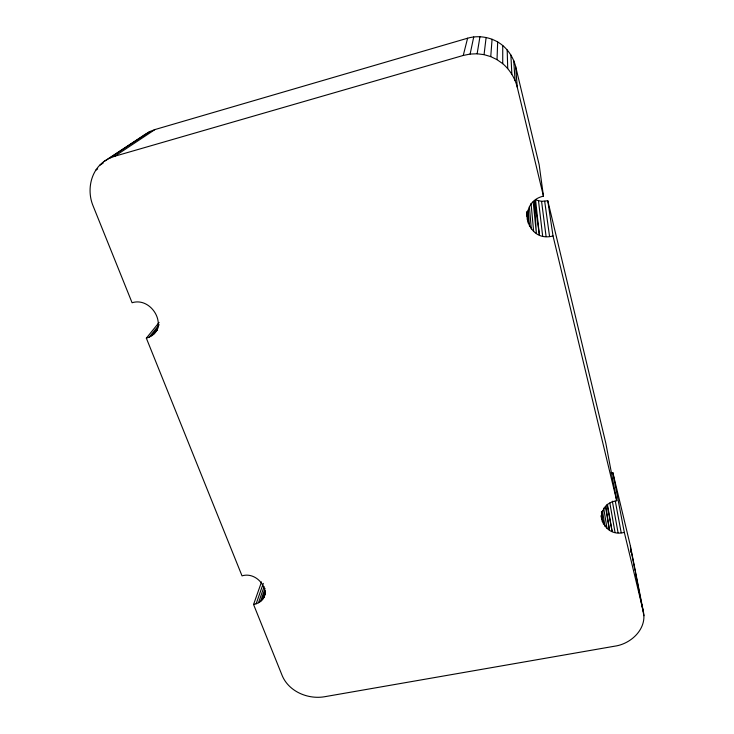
<?xml version="1.0" encoding="UTF-8"?>
<svg xmlns="http://www.w3.org/2000/svg" width="734" height="734" viewBox="0 0 734 734"><rect width="100%" height="100%" fill="white"/><g stroke="black" fill="none" stroke-linecap="round" stroke-linejoin="round"><path stroke-width="1.1" d="M643.25 611.064L624.322 532.389C601.219 538.536 591.907 504.662 616.707 500.726L553.023 235.944C526.177 243.394 516.672 202.134 543.454 196.152L517.241 87.144C514.947 78.052 509.873 69.776 502.735 63.675L502.744 45.526C493.129 37.498 479.623 34.718 467.604 38.214L154.975 129.551L149.837 131.551L145.158 134.377L103.934 161.535C90.236 171.472 86.768 190.959 93.163 206.08L132.083 302.747C153.149 296.114 170.903 330.878 146.341 338.163L242.027 575.86C260.249 570.272 276.654 599.357 253.56 604.504L282.315 675.913C289.141 691.703 308.032 699.52 324.446 696.759L614.642 646.195C631.066 643.984 647.461 628.689 643.25 611.064L630.396 545.903L612.872 472.696L610.991 472.944M502.735 63.675L497.028 59.656L497.661 41.939M630.91 552.436L630.396 545.903M497.028 59.656L490.752 56.619L492.074 39.223M490.752 56.619L484.055 54.646L486.119 37.462M103.934 161.535L109.082 158.425L114.761 156.232L463.255 55.454L470.127 54.059L477.128 53.784L479.953 36.7M470.127 54.059L473.724 36.957M463.255 55.454L467.604 38.214M265.497 592.237L263.699 597.586L265.157 593.311M264.616 595.402L265.341 593.265M260.607 601.293L265.047 588.411M258.524 602.706L264.121 586.585M256.157 603.788L263.304 583.356M253.56 604.504L261.543 581.906M155.727 331.731L157.131 329.97M153.911 333.942L157.452 329.52M151.699 335.777L158.113 327.786M149.149 337.2L159.195 324.74M146.341 338.163L159.085 322.455M143.525 135.818L145.158 134.377M95.769 170.178L97.668 168.903M114.761 156.232L154.975 129.551M109.082 158.425L149.837 131.551M99.466 165.489L103.246 162.985M534.572 200.51L539.389 234.99L535.572 199.932L541.573 201.336L547.784 200.758L605.853 443.364L616.707 500.726M477.128 53.784L484.055 54.646M502.744 45.526C509.112 50.995 513.616 58.417 515.653 66.546L539.16 164.728L543.454 196.152M631.011 550.252L634.947 570.226M635.387 572.437L643.901 615.716M612.872 472.696L624.322 532.389M607.064 504.653L612.101 531.315L607.44 504.35M615.312 501.23L621.212 532.765M612.339 501.184L618.074 532.719M609.826 502.974L615.009 532.223M605.431 506.46L609.413 530.012L605.926 506.304M603.687 508.194L607.027 528.342M602.458 510.726L605 526.351M601.504 511.451L601.871 513.69M601.43 511.855L603.394 524.094M601.357 515.974L602.256 521.635M601.073 515.653L601.614 519.03M547.784 200.758L553.023 235.944M544.692 201.299L549.573 236.522M541.573 201.336L546.087 236.559M538.508 200.877L542.665 236.045M533.196 201.896L536.361 233.421L534.48 200.538M531.049 203.401L533.646 231.393M529.398 206.704L531.324 228.944M528.159 210.181L529.462 226.145M527.306 212.897L528.104 223.072M515.653 66.546L517.241 87.144M526.709 211.998L527.049 216.438M526.691 211.961L527.296 219.805M513.717 60.555L515.066 80.465M510.873 54.958L511.864 74.217M507.185 49.912L507.726 68.574M265.295 590.989L262.35 599.568L265.313 591.035"/></g></svg>
